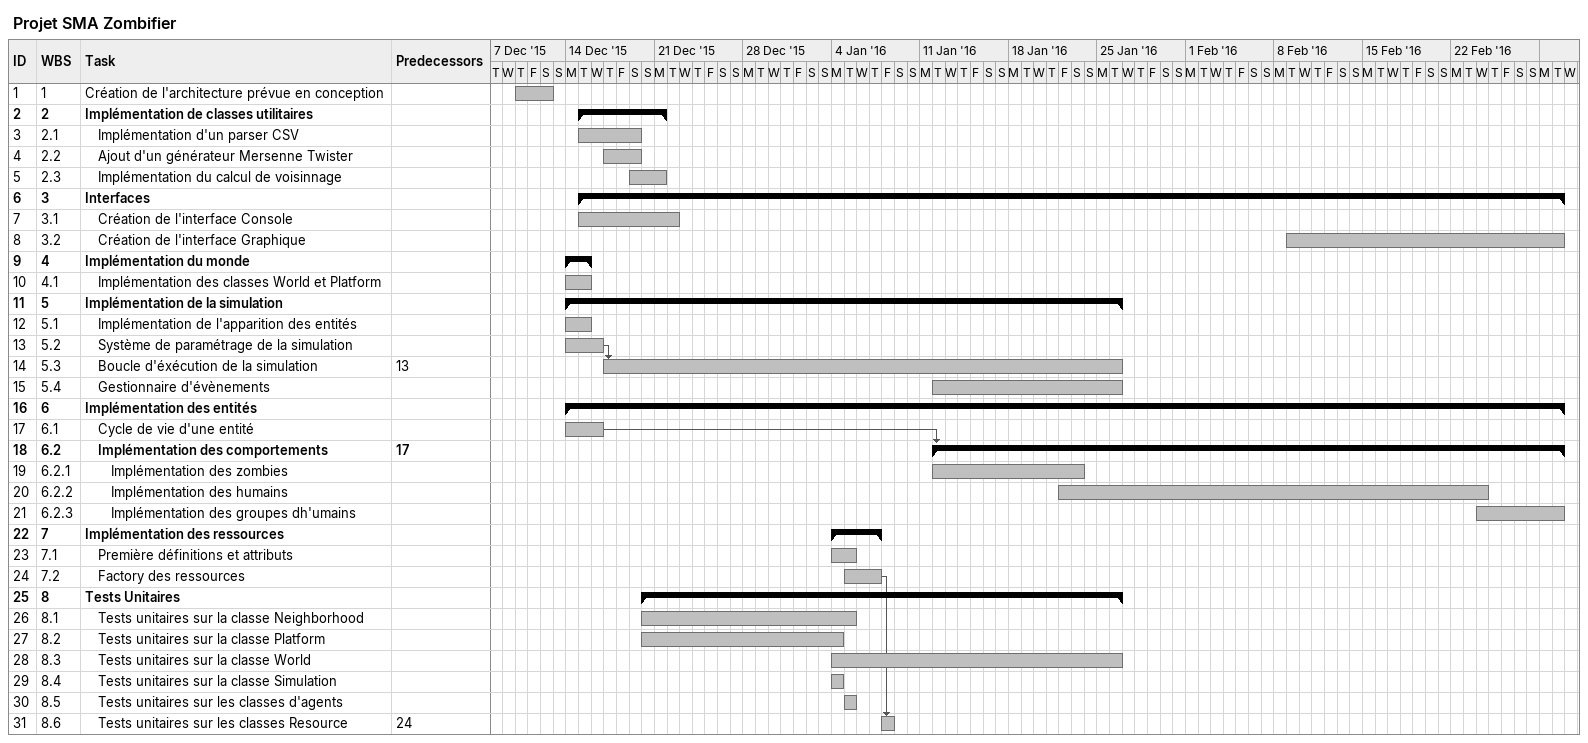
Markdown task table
Projet SMA Zombifier

| ID | WBS | Task | Start | Finish | Predecessors |
|---|---|---|---|---|---|
| 1 | 1 | Création de l'architecture prévue en conception | 2015-12-10 | 2015-12-12 |  |
| 2 | 2 | **Implémentation de classes utilitaires** | 2015-12-15 | 2015-12-21 |  |
| 3 | 2.1 | Implémentation d'un parser CSV | 2015-12-15 | 2015-12-19 |  |
| 4 | 2.2 | Ajout d'un générateur Mersenne Twister | 2015-12-17 | 2015-12-19 |  |
| 5 | 2.3 | Implémentation du calcul de voisinnage | 2015-12-19 | 2015-12-21 |  |
| 6 | 3 | **Interfaces** | 2015-12-15 | 2016-03-01 |  |
| 7 | 3.1 | Création de l'interface Console | 2015-12-15 | 2015-12-22 |  |
| 8 | 3.2 | Création de l'interface Graphique | 2016-02-09 | 2016-03-01 |  |
| 9 | 4 | **Implémentation du monde** | 2015-12-14 | 2015-12-15 |  |
| 10 | 4.1 | Implémentation des classes World et Platform | 2015-12-14 | 2015-12-15 |  |
| 11 | 5 | **Implémentation de la simulation** | 2015-12-14 | 2016-01-26 |  |
| 12 | 5.1 | Implémentation de l'apparition des entités | 2015-12-14 | 2015-12-15 |  |
| 13 | 5.2 | Système de paramétrage de la simulation | 2015-12-14 | 2015-12-16 |  |
| 14 | 5.3 | Boucle d'éxécution de la simulation | 2015-12-17 | 2016-01-26 | 13 |
| 15 | 5.4 | Gestionnaire d'évènements | 2016-01-12 | 2016-01-26 |  |
| 16 | 6 | **Implémentation des entités** | 2015-12-14 | 2016-03-01 |  |
| 17 | 6.1 | Cycle de vie d'une entité | 2015-12-14 | 2015-12-16 |  |
| 18 | 6.2 | **Implémentation des comportements** | 2016-01-12 | 2016-03-01 | 17 |
| 19 | 6.2.1 | Implémentation des zombies | 2016-01-12 | 2016-01-23 |  |
| 20 | 6.2.2 | Implémentation des humains | 2016-01-22 | 2016-02-24 |  |
| 21 | 6.2.3 | Implémentation des groupes dh'umains | 2016-02-24 | 2016-03-01 |  |
| 22 | 7 | **Implémentation des ressources** | 2016-01-04 | 2016-01-07 |  |
| 23 | 7.1 | Première définitions et attributs | 2016-01-04 | 2016-01-05 |  |
| 24 | 7.2 | Factory des ressources | 2016-01-05 | 2016-01-07 |  |
| 25 | 8 | **Tests Unitaires** | 2015-12-20 | 2016-01-26 |  |
| 26 | 8.1 | Tests unitaires sur la classe Neighborhood | 2015-12-20 | 2016-01-05 |  |
| 27 | 8.2 | Tests unitaires sur la classe Platform | 2015-12-20 | 2016-01-04 |  |
| 28 | 8.3 | Tests unitaires sur la classe World | 2016-01-04 | 2016-01-26 |  |
| 29 | 8.4 | Tests unitaires sur la classe Simulation | 2016-01-04 | 2016-01-04 |  |
| 30 | 8.5 | Tests unitaires sur les classes d'agents | 2016-01-05 | 2016-01-05 |  |
| 31 | 8.6 | Tests unitaires sur les classes Resource | 2016-01-08 | 2016-01-08 | 24 |
